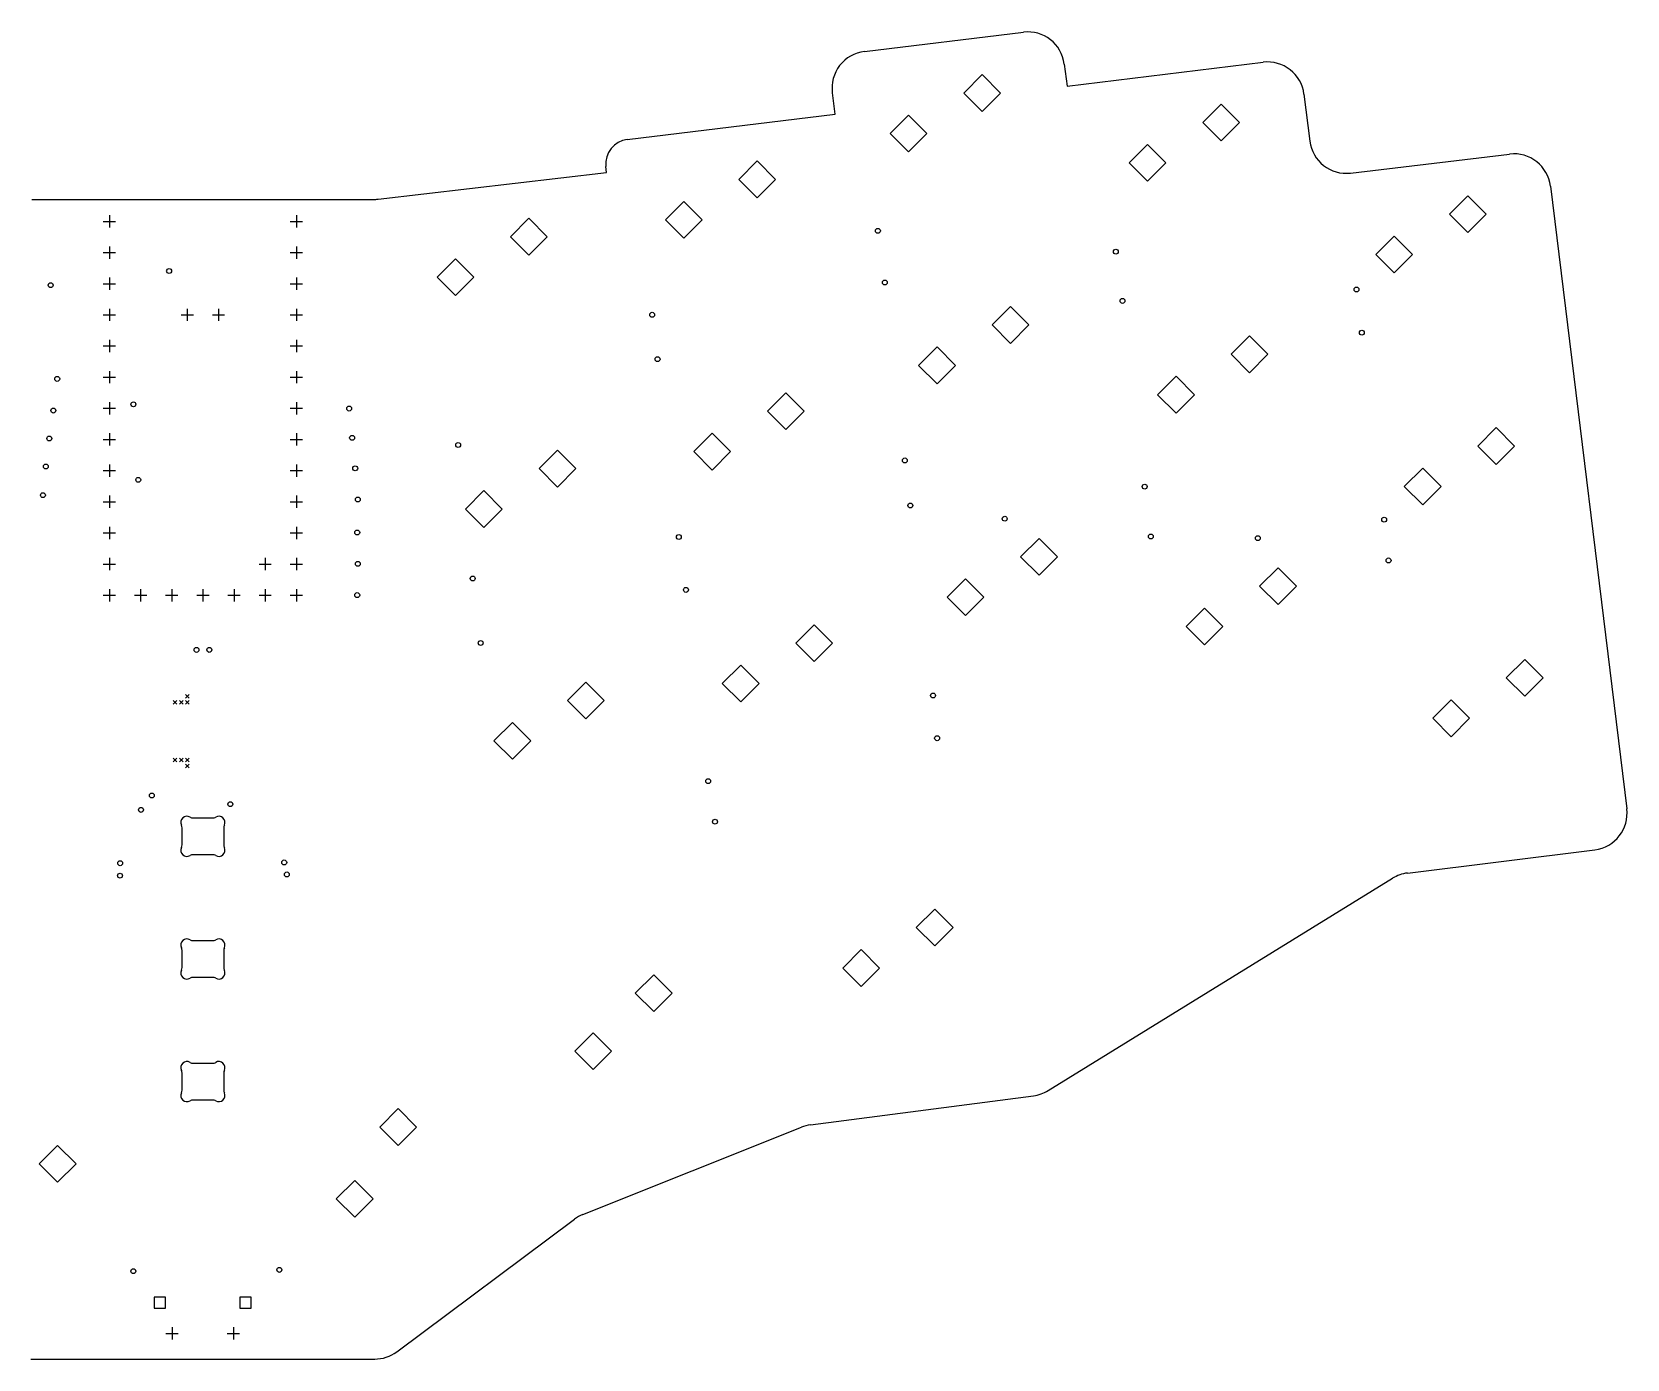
# Model space of a CAD drawing. Extents: x 3.05 to 12.28, y -8.4 to -3.41.
# Drawn here: x 7.16 to 12.28, y -7.67 to -3.41 of the extents above; entities that cross this region are included whole.
import ezdxf

# ---------------------------------------------------------------- set-up
doc = ezdxf.new("R2010")
doc.units = 0
doc.header["$MEASUREMENT"] = 0
doc.layers.add('BLACK', color=7, linetype='CONTINUOUS')

msp = doc.modelspace()

# ---------------------------------------------------------------- linework, layer by layer
at = {"layer": 'BLACK', "linetype": 'CONTINUOUS'}
for p, q in [((9.8301, -3.4685), (10.3404, -3.4065)), ((10.4719, -3.509), (10.4807, -3.5794)), ((10.4807, -3.5794), (11.1098, -3.503)), ((10.208, -3.5429), (10.1489, -3.6019)), ((10.267, -3.6019), (10.208, -3.5429)), ((9.7367, -3.6699), (9.7273, -3.6017)), ((10.1489, -3.6019), (10.208, -3.661)), ((10.208, -3.661), (10.267, -3.6019)), ((11.2412, -3.6058), (11.2597, -3.7559)), ((9.0692, -3.7511), (9.7367, -3.6699)), ((9.972, -3.6726), (9.9129, -3.7317)), ((10.0311, -3.7317), (9.972, -3.6726)), ((10.9751, -3.6371), (10.9161, -3.6962)), ((11.0342, -3.6962), (10.9751, -3.6371)), ((9.9129, -3.7317), (9.972, -3.7907)), ((9.972, -3.7907), (10.0311, -3.7317)), ((10.9161, -3.6962), (10.9751, -3.7552)), ((10.9751, -3.7552), (11.0342, -3.6962)), ((10.7392, -3.7668), (10.6801, -3.8259)), ((10.7982, -3.8259), (10.7392, -3.7668)), ((9.0024, -3.8569), (9.0004, -3.8373)), ((9.4864, -3.8199), (9.4273, -3.879)), ((9.5454, -3.879), (9.4864, -3.8199)), ((10.6801, -3.8259), (10.7392, -3.8849)), ((10.7392, -3.8849), (10.7982, -3.8259)), ((11.3909, -3.8588), (11.9013, -3.798)), ((8.2691, -3.9427), (9.0024, -3.8569)), ((9.4273, -3.879), (9.4864, -3.938)), ((9.4864, -3.938), (9.5454, -3.879)), ((11.7668, -3.9316), (11.7078, -3.9906)), ((11.8259, -3.9906), (11.7668, -3.9316)), ((12.0325, -3.9009), (12.2774, -5.8993)), ((7.1581, -3.9435), (8.2554, -3.9435)), ((9.2504, -3.9496), (9.1914, -4.0087)), ((9.3095, -4.0087), (9.2504, -3.9496)), ((11.7078, -3.9906), (11.7668, -4.0497)), ((11.7668, -4.0497), (11.8259, -3.9906)), ((7.3873, -4.0139), (7.4266, -4.0139)), ((7.4069, -3.9942), (7.4069, -4.0336)), ((7.9873, -4.0139), (8.0266, -4.0139)), ((8.0069, -3.9942), (8.0069, -4.0336)), ((8.7534, -4.0041), (8.6944, -4.0632)), ((8.8125, -4.0632), (8.7534, -4.0041)), ((9.1914, -4.0087), (9.2504, -4.0677)), ((9.2504, -4.0677), (9.3095, -4.0087)), ((7.4069, -4.0942), (7.4069, -4.1336)), ((8.0069, -4.0942), (8.0069, -4.1336)), ((8.6944, -4.0632), (8.7534, -4.1222)), ((8.7534, -4.1222), (8.8125, -4.0632)), ((11.5309, -4.0613), (11.4718, -4.1204)), ((11.59, -4.1204), (11.5309, -4.0613)), ((7.3873, -4.1139), (7.4266, -4.1139)), ((7.9873, -4.1139), (8.0266, -4.1139)), ((8.5175, -4.1338), (8.4584, -4.1929)), ((8.5765, -4.1929), (8.5175, -4.1338)), ((11.4718, -4.1204), (11.5309, -4.1794)), ((11.5309, -4.1794), (11.59, -4.1204)), ((7.4069, -4.1942), (7.4069, -4.2336)), ((8.0069, -4.1942), (8.0069, -4.2336)), ((8.4584, -4.1929), (8.5175, -4.2519)), ((8.5175, -4.2519), (8.5765, -4.1929)), ((7.3873, -4.2139), (7.4266, -4.2139)), ((7.9873, -4.2139), (8.0266, -4.2139)), ((7.4069, -4.2942), (7.4069, -4.3336)), ((7.6569, -4.2942), (7.6569, -4.3336)), ((7.7569, -4.2942), (7.7569, -4.3336)), ((8.0069, -4.2942), (8.0069, -4.3336)), ((10.2993, -4.2873), (10.2403, -4.3463)), ((10.3584, -4.3463), (10.2993, -4.2873)), ((7.3873, -4.3139), (7.4266, -4.3139)), ((7.6373, -4.3139), (7.6766, -4.3139)), ((7.7373, -4.3139), (7.7766, -4.3139)), ((7.9873, -4.3139), (8.0266, -4.3139)), ((10.2403, -4.3463), (10.2993, -4.4054)), ((10.2993, -4.4054), (10.3584, -4.3463)), ((7.4069, -4.3942), (7.4069, -4.4336)), ((8.0069, -4.3942), (8.0069, -4.4336)), ((11.0665, -4.3815), (11.0074, -4.4405)), ((11.1256, -4.4405), (11.0665, -4.3815)), ((7.3873, -4.4139), (7.4266, -4.4139)), ((7.9873, -4.4139), (8.0266, -4.4139)), ((10.0634, -4.417), (10.0043, -4.476)), ((10.1225, -4.476), (10.0634, -4.417)), ((11.0074, -4.4405), (11.0665, -4.4996)), ((11.0665, -4.4996), (11.1256, -4.4405)), ((7.4069, -4.4942), (7.4069, -4.5336)), ((8.0069, -4.4942), (8.0069, -4.5336)), ((10.0043, -4.476), (10.0634, -4.5351)), ((10.0634, -4.5351), (10.1225, -4.476)), ((7.3873, -4.5139), (7.4266, -4.5139)), ((7.9873, -4.5139), (8.0266, -4.5139)), ((10.8306, -4.5112), (10.7715, -4.5702)), ((10.8896, -4.5702), (10.8306, -4.5112)), ((7.4069, -4.5942), (7.4069, -4.6336)), ((8.0069, -4.5942), (8.0069, -4.6336)), ((9.5778, -4.5643), (9.5187, -4.6233)), ((9.6368, -4.6233), (9.5778, -4.5643)), ((10.7715, -4.5702), (10.8306, -4.6293)), ((10.8306, -4.6293), (10.8896, -4.5702)), ((7.3873, -4.6139), (7.4266, -4.6139)), ((7.9873, -4.6139), (8.0266, -4.6139)), ((9.5187, -4.6233), (9.5778, -4.6824)), ((9.5778, -4.6824), (9.6368, -4.6233)), ((7.4069, -4.6942), (7.4069, -4.7336)), ((8.0069, -4.6942), (8.0069, -4.7336)), ((9.3418, -4.694), (9.2828, -4.753)), ((9.4009, -4.753), (9.3418, -4.694)), ((11.8582, -4.676), (11.7992, -4.735)), ((11.9173, -4.735), (11.8582, -4.676)), ((7.3873, -4.7139), (7.4266, -4.7139)), ((7.9873, -4.7139), (8.0266, -4.7139)), ((8.8448, -4.7485), (8.7858, -4.8075)), ((8.9039, -4.8075), (8.8448, -4.7485)), ((9.2828, -4.753), (9.3418, -4.8121)), ((9.3418, -4.8121), (9.4009, -4.753)), ((11.7992, -4.735), (11.8582, -4.7941)), ((11.8582, -4.7941), (11.9173, -4.735)), ((7.4069, -4.7942), (7.4069, -4.8336)), ((8.0069, -4.7942), (8.0069, -4.8336)), ((8.7858, -4.8075), (8.8448, -4.8666)), ((8.8448, -4.8666), (8.9039, -4.8075)), ((11.6223, -4.8057), (11.5632, -4.8647)), ((11.6814, -4.8647), (11.6223, -4.8057)), ((7.3873, -4.8139), (7.4266, -4.8139)), ((7.9873, -4.8139), (8.0266, -4.8139)), ((7.3873, -4.9139), (7.4266, -4.9139)), ((7.4069, -4.8942), (7.4069, -4.9336)), ((7.9873, -4.9139), (8.0266, -4.9139)), ((8.0069, -4.8942), (8.0069, -4.9336)), ((8.6089, -4.8782), (8.5498, -4.9372)), ((8.6679, -4.9372), (8.6089, -4.8782)), ((11.5632, -4.8647), (11.6223, -4.9238)), ((11.6223, -4.9238), (11.6814, -4.8647)), ((8.5498, -4.9372), (8.6089, -4.9963)), ((8.6089, -4.9963), (8.6679, -4.9372)), ((7.3873, -5.0139), (7.4266, -5.0139)), ((7.4069, -4.9942), (7.4069, -5.0336)), ((7.9873, -5.0139), (8.0266, -5.0139)), ((8.0069, -4.9942), (8.0069, -5.0336)), ((10.3907, -5.0316), (10.3317, -5.0907)), ((10.4498, -5.0907), (10.3907, -5.0316)), ((7.3873, -5.1139), (7.4266, -5.1139)), ((7.4069, -5.0942), (7.4069, -5.1336)), ((7.8873, -5.1139), (7.9266, -5.1139)), ((7.9069, -5.0942), (7.9069, -5.1336)), ((7.9873, -5.1139), (8.0266, -5.1139)), ((8.0069, -5.0942), (8.0069, -5.1336)), ((10.3317, -5.0907), (10.3907, -5.1497)), ((10.3907, -5.1497), (10.4498, -5.0907)), ((10.1548, -5.1613), (10.0957, -5.2204)), ((10.2139, -5.2204), (10.1548, -5.1613)), ((11.1579, -5.1258), (11.0988, -5.1849)), ((11.217, -5.1849), (11.1579, -5.1258)), ((7.3873, -5.2139), (7.4266, -5.2139)), ((7.4069, -5.1942), (7.4069, -5.2336)), ((7.4873, -5.2139), (7.5266, -5.2139)), ((7.5069, -5.1942), (7.5069, -5.2336)), ((7.5873, -5.2139), (7.6266, -5.2139)), ((7.6069, -5.1942), (7.6069, -5.2336)), ((7.6873, -5.2139), (7.7266, -5.2139)), ((7.7069, -5.1942), (7.7069, -5.2336)), ((7.7873, -5.2139), (7.8266, -5.2139)), ((7.8069, -5.1942), (7.8069, -5.2336)), ((7.8873, -5.2139), (7.9266, -5.2139)), ((7.9069, -5.1942), (7.9069, -5.2336)), ((7.9873, -5.2139), (8.0266, -5.2139)), ((8.0069, -5.1942), (8.0069, -5.2336)), ((10.0957, -5.2204), (10.1548, -5.2794)), ((10.1548, -5.2794), (10.2139, -5.2204)), ((11.0988, -5.1849), (11.1579, -5.2439)), ((11.1579, -5.2439), (11.217, -5.1849)), ((10.9219, -5.2556), (10.8629, -5.3146)), ((10.981, -5.3146), (10.9219, -5.2556)), ((9.6692, -5.3086), (9.6101, -5.3677)), ((9.7282, -5.3677), (9.6692, -5.3086)), ((10.8629, -5.3146), (10.9219, -5.3737)), ((10.9219, -5.3737), (10.981, -5.3146)), ((9.6101, -5.3677), (9.6692, -5.4267)), ((9.6692, -5.4267), (9.7282, -5.3677)), ((11.9496, -5.4203), (11.8906, -5.4794)), ((12.0087, -5.4794), (11.9496, -5.4203)), ((9.4332, -5.4383), (9.3742, -5.4974)), ((9.4923, -5.4974), (9.4332, -5.4383)), ((8.9362, -5.4928), (8.8772, -5.5519)), ((8.9953, -5.5519), (8.9362, -5.4928)), ((9.3742, -5.4974), (9.4332, -5.5565)), ((9.4332, -5.5565), (9.4923, -5.4974)), ((11.8906, -5.4794), (11.9496, -5.5384)), ((11.9496, -5.5384), (12.0087, -5.4794)), ((7.6119, -5.5519), (7.6237, -5.5638)), ((7.6237, -5.5519), (7.6119, -5.5638)), ((7.6315, -5.5519), (7.6434, -5.5638)), ((7.6434, -5.5519), (7.6315, -5.5638)), ((7.6512, -5.5323), (7.663, -5.5441)), ((7.663, -5.5323), (7.6512, -5.5441)), ((7.6512, -5.5519), (7.663, -5.5638)), ((7.663, -5.5519), (7.6512, -5.5638)), ((8.8772, -5.5519), (8.9362, -5.6109)), ((8.9362, -5.6109), (8.9953, -5.5519)), ((11.7137, -5.55), (11.6546, -5.6091)), ((11.7727, -5.6091), (11.7137, -5.55)), ((8.7003, -5.6225), (8.6412, -5.6816)), ((8.7593, -5.6816), (8.7003, -5.6225)), ((11.6546, -5.6091), (11.7137, -5.6681)), ((11.7137, -5.6681), (11.7727, -5.6091)), ((8.6412, -5.6816), (8.7003, -5.7407)), ((8.7003, -5.7407), (8.7593, -5.6816)), ((7.6119, -5.737), (7.6237, -5.7488)), ((7.6237, -5.737), (7.6119, -5.7488)), ((7.6315, -5.737), (7.6434, -5.7488)), ((7.6434, -5.737), (7.6315, -5.7488)), ((7.6512, -5.737), (7.663, -5.7488)), ((7.663, -5.737), (7.6512, -5.7488)), ((7.6512, -5.7567), (7.663, -5.7685)), ((7.663, -5.7567), (7.6512, -5.7685)), ((7.6757, -5.9288), (7.7382, -5.9288)), ((7.64, -6.0156), (7.64, -5.9602)), ((7.7739, -5.9602), (7.7739, -6.0156)), ((11.5732, -6.1057), (12.1748, -6.0309)), ((7.7382, -6.0469), (7.6757, -6.0469)), ((10.4197, -6.8042), (11.5258, -6.1224)), ((10.056, -6.2218), (9.9969, -6.2808)), ((10.1151, -6.2808), (10.056, -6.2218)), ((9.9969, -6.2808), (10.056, -6.3399)), ((10.056, -6.3399), (10.1151, -6.2808)), ((7.6757, -6.3225), (7.7382, -6.3225)), ((7.64, -6.4093), (7.64, -6.3539)), ((7.7739, -6.3539), (7.7739, -6.4093)), ((9.82, -6.3515), (9.761, -6.4106)), ((9.8791, -6.4106), (9.82, -6.3515)), ((7.7382, -6.4406), (7.6757, -6.4406)), ((9.1539, -6.4323), (9.0948, -6.4914)), ((9.2129, -6.4914), (9.1539, -6.4323)), ((9.761, -6.4106), (9.82, -6.4696)), ((9.82, -6.4696), (9.8791, -6.4106)), ((9.0948, -6.4914), (9.1539, -6.5504)), ((9.1539, -6.5504), (9.2129, -6.4914)), ((8.9596, -6.6187), (8.9005, -6.6777)), ((9.0186, -6.6777), (8.9596, -6.6187)), ((8.9005, -6.6777), (8.9596, -6.7368)), ((8.9596, -6.7368), (9.0186, -6.6777)), ((7.64, -6.803), (7.64, -6.7476)), ((7.6757, -6.7162), (7.7382, -6.7162)), ((7.7739, -6.7476), (7.7739, -6.803)), ((7.7382, -6.8343), (7.6757, -6.8343)), ((9.6569, -6.9141), (10.3729, -6.8208)), ((8.3337, -6.862), (8.2747, -6.921)), ((8.3928, -6.921), (8.3337, -6.862)), ((8.2747, -6.921), (8.3337, -6.9801)), ((8.3337, -6.9801), (8.3928, -6.921)), ((8.9263, -7.2016), (9.6284, -6.9215)), ((7.2406, -6.9804), (7.1816, -7.0394)), ((7.2997, -7.0394), (7.2406, -6.9804)), ((7.1816, -7.0394), (7.2406, -7.0985)), ((7.2406, -7.0985), (7.2997, -7.0394)), ((8.1943, -7.0923), (8.1352, -7.1513)), ((8.2533, -7.1513), (8.1943, -7.0923)), ((8.1352, -7.1513), (8.1943, -7.2104)), ((8.1943, -7.2104), (8.2533, -7.1513)), ((8.3291, -7.6425), (8.8994, -7.2166)), ((7.5866, -7.4668), (7.5505, -7.4668)), ((7.5505, -7.4668), (7.5505, -7.503)), ((7.5866, -7.503), (7.5866, -7.4668)), ((7.8622, -7.4668), (7.826, -7.4668)), ((7.826, -7.4668), (7.826, -7.503)), ((7.8622, -7.503), (7.8622, -7.4668)), ((7.5505, -7.503), (7.5866, -7.503)), ((7.826, -7.503), (7.8622, -7.503)), ((7.6079, -7.5636), (7.6079, -7.603)), ((7.8048, -7.5636), (7.8048, -7.603)), ((7.5882, -7.5833), (7.6276, -7.5833)), ((7.7851, -7.5833), (7.8245, -7.5833)), ((7.155, -7.666), (8.2584, -7.666))]:
    msp.add_line(p, q, dxfattribs=at)
at = {"layer": 'BLACK'}
for centre in [(9.8735, -4.0442), (10.6373, -4.1111), (7.5984, -4.1732), (7.2183, -4.2185), (9.8958, -4.2101), (11.4098, -4.2324), (10.6587, -4.2691), (9.1489, -4.3137), (11.4268, -4.3711), (9.1664, -4.4563), (7.2394, -4.5196), (7.4839, -4.601), (8.1763, -4.6147), (7.2269, -4.6212), (7.2139, -4.7109), (8.1859, -4.7087), (8.5263, -4.7315), (7.2029, -4.8007), (8.1959, -4.8066), (9.96, -4.7813), (7.4995, -4.8434), (10.7299, -4.8653), (7.1935, -4.8928), (8.2042, -4.9068), (9.9777, -4.9259), (10.2806, -4.9684), (11.4985, -4.9712), (8.2023, -5.0127), (10.7496, -5.0255), (9.2345, -5.0271), (11.0931, -5.0309), (8.2042, -5.1131), (11.5127, -5.1023), (8.573, -5.1601), (8.2023, -5.2135), (9.2574, -5.1968), (8.5984, -5.3672), (7.6863, -5.3895), (7.7276, -5.3895), (10.0506, -5.5357), (10.0635, -5.673), (9.3288, -5.8108), (7.543, -5.8569), (7.7949, -5.8845), (7.5084, -5.9031), (9.3507, -5.941), (7.4414, -6.0743), (7.9681, -6.0717), (7.4409, -6.1142), (7.9764, -6.1102), (7.9523, -7.3797), (7.4838, -7.3836)]:
    msp.add_circle(centre, 0.00787, dxfattribs=at)
for centre, radius, start, end in [((10.3547, -3.5238), 0.1181, 7.1987, 96.9208), ((9.8443, -3.5857), 0.1181, -263.0801, -172.2075), ((11.124, -3.6203), 0.1181, 7.0168, 96.92), ((9.0787, -3.8293), 0.0787, -263.0604, -174.1748), ((11.3769, -3.7415), 0.1181, -172.9838, -83.2108), ((11.9152, -3.9153), 0.1181, 6.9876, 96.7895), ((8.2554, -3.8254), 0.1181, -90.0011, -83.3256), ((7.6558, -5.9431), 0.0197, -300.2994, -154.2937), ((7.6757, -5.9092), 0.0197, -120.299, -90.0003), ((7.7382, -5.9092), 0.0197, -89.9997, -59.701), ((7.7581, -5.9431), 0.0197, -25.7062, 120.2994), ((12.1602, -5.9137), 0.1181, -82.9104, 6.9863), ((7.6203, -5.9602), 0.0197, -0.0003, 25.7065), ((7.7936, -5.9602), 0.0197, -205.7065, -179.9999), ((7.6558, -6.0326), 0.0197, -205.7065, -59.7003), ((7.6203, -6.0156), 0.0197, -25.6968, -0.0096), ((7.7581, -6.0326), 0.0197, -120.2994, 25.7064), ((7.7936, -6.0156), 0.0197, -180.0002, -154.2935), ((7.6757, -6.0666), 0.0197, 90.0004, 120.2989), ((7.7382, -6.0666), 0.0197, 59.701, 89.9998), ((11.5878, -6.2229), 0.1181, 97.0869, 121.6518), ((7.6558, -6.3368), 0.0197, -300.2994, -154.2937), ((7.6203, -6.3539), 0.0197, -0.0003, 25.7065), ((7.6757, -6.3029), 0.0197, -120.299, -90.0003), ((7.7382, -6.3029), 0.0197, -89.9997, -59.701), ((7.7581, -6.3368), 0.0197, -25.7062, 120.2994), ((7.7936, -6.3539), 0.0197, -205.7065, -179.9999), ((7.6558, -6.4263), 0.0197, -205.7065, -59.7003), ((7.6203, -6.4093), 0.0197, -25.6968, -0.0096), ((7.6757, -6.4603), 0.0197, 90.0004, 120.2989), ((7.7382, -6.4603), 0.0197, 59.701, 89.9998), ((7.7581, -6.4263), 0.0197, -120.2994, 25.7064), ((7.7936, -6.4093), 0.0197, -180.0002, -154.2935), ((7.6558, -6.7305), 0.0197, -300.2994, -154.2937), ((7.6203, -6.7476), 0.0197, -0.0003, 25.7065), ((7.6757, -6.6966), 0.0197, -120.299, -90.0003), ((7.7382, -6.6966), 0.0197, -89.9997, -59.701), ((7.7581, -6.7305), 0.0197, -25.7062, 120.2994), ((7.7936, -6.7476), 0.0197, -205.7065, -179.9999), ((7.6203, -6.803), 0.0197, -25.6968, -0.0096), ((7.7936, -6.803), 0.0197, -180.0002, -154.2935), ((10.3577, -6.7037), 0.1181, -82.5804, -58.3497), ((7.6558, -6.82), 0.0197, -205.7065, -59.7003), ((7.6757, -6.854), 0.0197, 90.0004, 120.2989), ((7.7382, -6.854), 0.0197, 59.701, 89.9998), ((7.7581, -6.82), 0.0197, -120.2994, 25.7064), ((9.6721, -7.0312), 0.1181, 97.4185, 111.7487), ((8.9701, -7.3113), 0.1181, 111.7489, 126.751), ((8.2584, -7.5479), 0.1181, -90.0009, -53.2471)]:
    msp.add_arc(centre, radius, start, end, dxfattribs=at)

doc.saveas('drawing.dxf')
